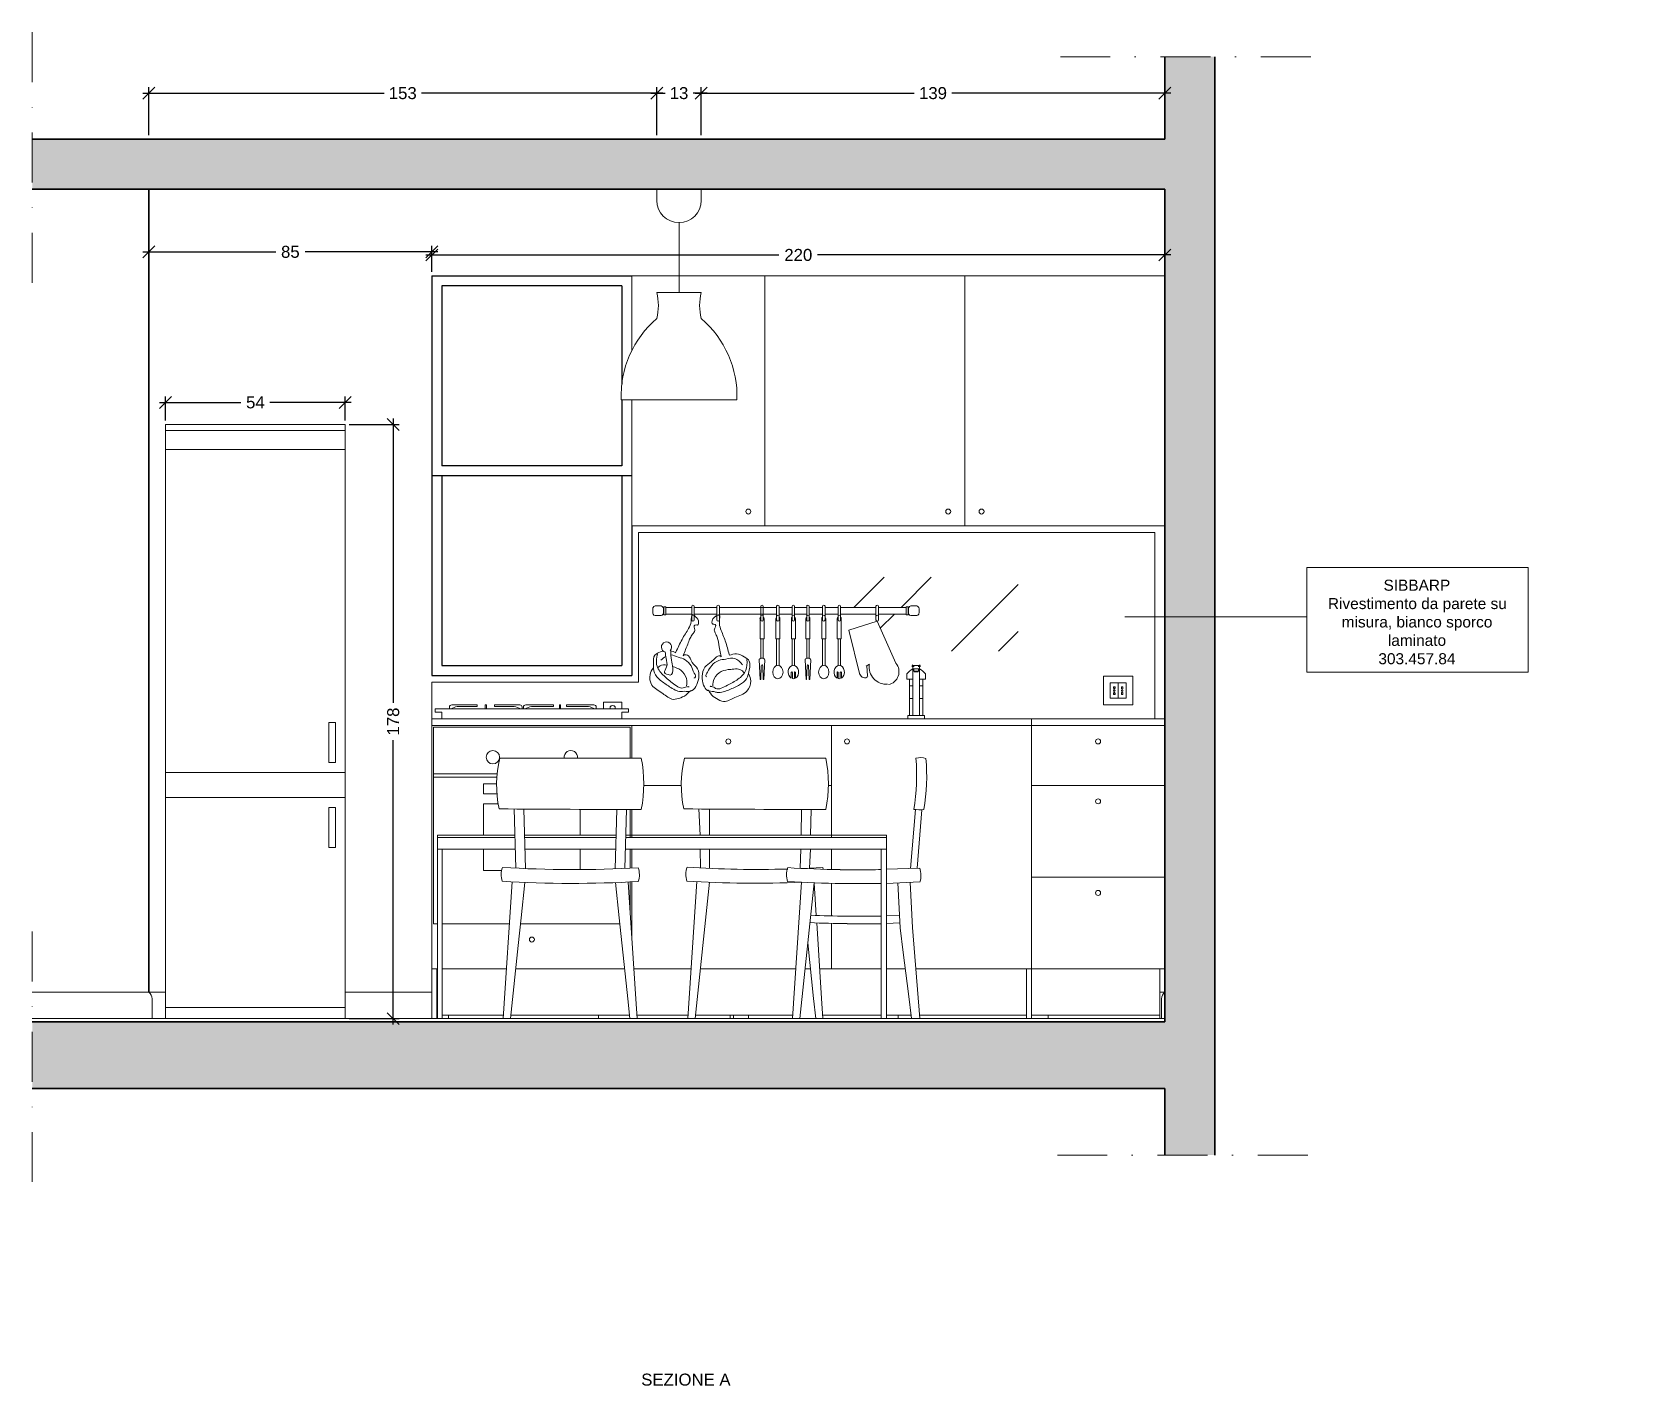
# Model space of a CAD drawing. Header units: inches. Extents: x -326 to 7826, y -681 to 1655.
# Drawn here: x 187.5 to 671, y -672.3 to -265.9 of the extents above; entities that cross this region are included whole.
import ezdxf

# ---------------------------------------------------------------- set-up
doc = ezdxf.new("R2010")
doc.units = ezdxf.units.IN
doc.header["$MEASUREMENT"] = 0
doc.linetypes.add('DASHDOT', pattern=[1, 0.5, -0.25, 0, -0.25])
for name, color, linetype, lineweight in [('A-ANNO-DIMS', 3, 'Continuous', 9), ('A-ANNO-SYMB', 3, 'Continuous', 18), ('A-ELEV-MBE1', 7, 'Continuous', 35), ('A-FURN', 8, 'Continuous', 18), ('A-SECT C-MCUT', 9, 'Continuous', 20), ('A-SECT-MCUT', 2, 'Continuous', 35), ('A-WALL-STUD', 4, 'Continuous', 18), ('pavimento', 51, 'Continuous', 5)]:
    doc.layers.add(name, color=color, linetype=linetype, lineweight=lineweight)
doc.styles.add('ARIAL', font='arial.ttf')
doc.styles.get("Standard").update_dxf_attribs({"font": 'arial.ttf'})
doc.dimstyles.new('TICK_36', dxfattribs={"dimtxt": 3.6, "dimasz": 3.6, "dimexe": 1.8, "dimexo": 1.2, "dimgap": 1.8, "dimtad": 0, "dimdec": 1, "dimzin": 0, "dimdsep": 46, "dimtxsty": 'ARIAL', "dimblk": 'OBLIQUE', "dimcen": 1.8, "dimdle": 1.8, "dimclrd": 3, "dimclre": 4, "dimclrt": 3, "dimadec": 0, "dimazin": 0, "dimtfac": 1, "dimtdec": 1, "dimtmove": 1, "dimatfit": 3, "dimldrblk": 'OBLIQUE', "dimfxl": 1, "dimtfill": 1, "dimtolj": 1, "dimtzin": 0, "dimarcsym": 0})

# ---------------------------------------------------------------- blocks, each defined once
blk = doc.blocks.new('_Oblique')
at = {"color": 0, "linetype": 'ByBlock', "lineweight": -2}
blk.add_line((-0.5, -0.5), (0.5, 0.5), dxfattribs=at)
blk = doc.blocks.new('*D63')
at = {"layer": 'A-ANNO-DIMS', "color": 3, "lineweight": -2, "transparency": 16777216}
for p, q in [((220.66, -284.23), (293.11, -284.23)), ((376.76, -284.23), (304.32, -284.23))]:
    blk.add_line(p, q, dxfattribs=at)
at = {"layer": 'A-ANNO-DIMS', "color": 1, "lineweight": -2, "transparency": 16777216}
for p, q in [((222.46, -296.84), (222.46, -282.43)), ((374.96, -296.84), (374.96, -282.43))]:
    blk.add_line(p, q, dxfattribs=at)
at = {"layer": 'Defpoints', "color": 0, "transparency": 16777216}
for p in [(374.96, -284.23), (222.46, -298.04), (374.96, -298.04)]:
    blk.add_point(p, dxfattribs=at)
at = {"layer": 'A-ANNO-DIMS', "color": 3, "lineweight": -2, "transparency": 16777216, "xscale": 3.6, "yscale": 3.6, "zscale": 3.6, "rotation": 180}
blk.add_blockref('_Oblique', (222.46, -284.23), dxfattribs=at)
at = {"layer": 'A-ANNO-DIMS', "color": 3, "lineweight": -2, "transparency": 16777216, "xscale": 3.6, "yscale": 3.6, "zscale": 3.6}
blk.add_blockref('_Oblique', (374.96, -284.23), dxfattribs=at)
at = {"layer": 'A-ANNO-DIMS', "color": 3, "transparency": 16777216, "insert": (298.71, -284.23), "char_height": 3.6, "attachment_point": 5, "style": 'ARIAL', "bg_fill": 3, "box_fill_scale": 1.25, "bg_fill_color": 256, "bg_fill_true_color": 13158600, "bg_fill_transparency": 0}
blk.add_mtext('\\A1;153', dxfattribs=at)
blk = doc.blocks.new('*D64')
at = {"layer": 'A-ANNO-DIMS', "color": 3, "lineweight": -2, "transparency": 16777216}
for p, q in [((373.16, -284.23), (377.44, -284.23)), ((390.13, -284.23), (385.86, -284.23))]:
    blk.add_line(p, q, dxfattribs=at)
at = {"layer": 'A-ANNO-DIMS', "color": 1, "lineweight": -2, "transparency": 16777216}
for p, q in [((374.96, -296.84), (374.96, -282.43)), ((388.33, -296.84), (388.33, -282.43))]:
    blk.add_line(p, q, dxfattribs=at)
at = {"layer": 'Defpoints', "color": 0, "transparency": 16777216}
for p in [(388.33, -284.23), (374.96, -298.04), (388.33, -298.04)]:
    blk.add_point(p, dxfattribs=at)
at = {"layer": 'A-ANNO-DIMS', "color": 3, "lineweight": -2, "transparency": 16777216, "xscale": 3.6, "yscale": 3.6, "zscale": 3.6, "rotation": 180}
blk.add_blockref('_Oblique', (374.96, -284.23), dxfattribs=at)
at = {"layer": 'A-ANNO-DIMS', "color": 3, "lineweight": -2, "transparency": 16777216, "xscale": 3.6, "yscale": 3.6, "zscale": 3.6}
blk.add_blockref('_Oblique', (388.33, -284.23), dxfattribs=at)
at = {"layer": 'A-ANNO-DIMS', "color": 3, "transparency": 16777216, "insert": (381.65, -284.23), "char_height": 3.6, "attachment_point": 5, "style": 'ARIAL', "bg_fill": 3, "box_fill_scale": 1.25, "bg_fill_color": 256, "bg_fill_true_color": 13158600, "bg_fill_transparency": 0}
blk.add_mtext('\\A1;13', dxfattribs=at)
blk = doc.blocks.new('*D65')
at = {"layer": 'A-ANNO-DIMS', "color": 3, "lineweight": -2, "transparency": 16777216}
for p, q in [((386.53, -284.23), (452.29, -284.23)), ((529.26, -284.23), (463.51, -284.23))]:
    blk.add_line(p, q, dxfattribs=at)
at = {"layer": 'A-ANNO-DIMS', "color": 1, "lineweight": -2, "transparency": 16777216}
for p, q in [((388.33, -296.84), (388.33, -282.43)), ((527.46, -296.84), (527.46, -282.43))]:
    blk.add_line(p, q, dxfattribs=at)
at = {"layer": 'Defpoints', "color": 0, "transparency": 16777216}
for p in [(527.46, -284.23), (388.33, -298.04), (527.46, -298.04)]:
    blk.add_point(p, dxfattribs=at)
at = {"layer": 'A-ANNO-DIMS', "color": 3, "lineweight": -2, "transparency": 16777216, "xscale": 3.6, "yscale": 3.6, "zscale": 3.6, "rotation": 180}
blk.add_blockref('_Oblique', (388.33, -284.23), dxfattribs=at)
at = {"layer": 'A-ANNO-DIMS', "color": 3, "lineweight": -2, "transparency": 16777216, "xscale": 3.6, "yscale": 3.6, "zscale": 3.6}
blk.add_blockref('_Oblique', (527.46, -284.23), dxfattribs=at)
at = {"layer": 'A-ANNO-DIMS', "color": 3, "transparency": 16777216, "insert": (457.9, -284.23), "char_height": 3.6, "attachment_point": 5, "style": 'ARIAL', "bg_fill": 3, "box_fill_scale": 1.25, "bg_fill_color": 256, "bg_fill_true_color": 13158600, "bg_fill_transparency": 0}
blk.add_mtext('\\A1;139', dxfattribs=at)
blk = doc.blocks.new('*D66')
at = {"layer": 'A-ANNO-DIMS', "color": 3, "lineweight": -2, "transparency": 16777216}
for p, q in [((305.66, -332.81), (411.66, -332.81)), ((529.26, -332.81), (423.26, -332.81))]:
    blk.add_line(p, q, dxfattribs=at)
at = {"layer": 'A-ANNO-DIMS', "color": 1, "lineweight": -2, "transparency": 16777216}
for p, q in [((307.46, -337.89), (307.46, -331.01)), ((527.46, -337.89), (527.46, -331.01))]:
    blk.add_line(p, q, dxfattribs=at)
at = {"layer": 'Defpoints', "color": 0, "transparency": 16777216}
for p in [(527.46, -332.81), (307.46, -339.09), (527.46, -339.09)]:
    blk.add_point(p, dxfattribs=at)
at = {"layer": 'A-ANNO-DIMS', "color": 3, "lineweight": -2, "transparency": 16777216, "xscale": 3.6, "yscale": 3.6, "zscale": 3.6, "rotation": 180}
blk.add_blockref('_Oblique', (307.46, -332.81), dxfattribs=at)
at = {"layer": 'A-ANNO-DIMS', "color": 3, "lineweight": -2, "transparency": 16777216, "xscale": 3.6, "yscale": 3.6, "zscale": 3.6}
blk.add_blockref('_Oblique', (527.46, -332.81), dxfattribs=at)
at = {"layer": 'A-ANNO-DIMS', "color": 3, "transparency": 16777216, "insert": (417.46, -332.81), "char_height": 3.6, "attachment_point": 5, "style": 'ARIAL', "bg_fill": 3, "box_fill_scale": 1.25, "bg_fill_color": 256, "bg_fill_true_color": 13158600, "bg_fill_transparency": 0}
blk.add_mtext('\\A1;220', dxfattribs=at)
blk = doc.blocks.new('*D67')
at = {"layer": 'A-ANNO-DIMS', "color": 3, "lineweight": -2, "transparency": 16777216}
for p, q in [((220.66, -331.88), (260.57, -331.88)), ((309.26, -331.88), (269.36, -331.88))]:
    blk.add_line(p, q, dxfattribs=at)
at = {"layer": 'A-ANNO-DIMS', "color": 1, "lineweight": -2, "transparency": 16777216}
for p, q in [((222.46, -336.96), (222.46, -330.08)), ((307.46, -337.89), (307.46, -330.08))]:
    blk.add_line(p, q, dxfattribs=at)
at = {"layer": 'Defpoints', "color": 0, "transparency": 16777216}
for p in [(222.46, -331.88), (222.46, -338.16), (307.46, -339.09)]:
    blk.add_point(p, dxfattribs=at)
at = {"layer": 'A-ANNO-DIMS', "color": 3, "lineweight": -2, "transparency": 16777216, "xscale": 3.6, "yscale": 3.6, "zscale": 3.6, "rotation": 180}
blk.add_blockref('_Oblique', (222.46, -331.88), dxfattribs=at)
at = {"layer": 'A-ANNO-DIMS', "color": 3, "lineweight": -2, "transparency": 16777216, "xscale": 3.6, "yscale": 3.6, "zscale": 3.6}
blk.add_blockref('_Oblique', (307.46, -331.88), dxfattribs=at)
at = {"layer": 'A-ANNO-DIMS', "color": 3, "transparency": 16777216, "insert": (264.96, -331.88), "char_height": 3.6, "attachment_point": 5, "style": 'ARIAL', "bg_fill": 3, "box_fill_scale": 1.25, "bg_fill_color": 256, "bg_fill_true_color": 13158600, "bg_fill_transparency": 0}
blk.add_mtext('\\A1;85', dxfattribs=at)
blk = doc.blocks.new('*D68')
at = {"layer": 'A-ANNO-DIMS', "color": 3, "lineweight": -2, "transparency": 16777216}
for p, q in [((225.66, -377.08), (250.09, -377.08)), ((283.26, -377.08), (258.83, -377.08))]:
    blk.add_line(p, q, dxfattribs=at)
at = {"layer": 'A-ANNO-DIMS', "color": 1, "lineweight": -2, "transparency": 16777216}
for p, q in [((227.46, -382.49), (227.46, -375.28)), ((281.46, -382.49), (281.46, -375.28))]:
    blk.add_line(p, q, dxfattribs=at)
at = {"layer": 'Defpoints', "color": 0, "transparency": 16777216}
for p in [(281.46, -377.08), (227.46, -383.69), (281.46, -383.69)]:
    blk.add_point(p, dxfattribs=at)
at = {"layer": 'A-ANNO-DIMS', "color": 3, "lineweight": -2, "transparency": 16777216, "xscale": 3.6, "yscale": 3.6, "zscale": 3.6, "rotation": 180}
blk.add_blockref('_Oblique', (227.46, -377.08), dxfattribs=at)
at = {"layer": 'A-ANNO-DIMS', "color": 3, "lineweight": -2, "transparency": 16777216, "xscale": 3.6, "yscale": 3.6, "zscale": 3.6}
blk.add_blockref('_Oblique', (281.46, -377.08), dxfattribs=at)
at = {"layer": 'A-ANNO-DIMS', "color": 3, "transparency": 16777216, "insert": (254.46, -377.08), "char_height": 3.6, "attachment_point": 5, "style": 'ARIAL', "bg_fill": 3, "box_fill_scale": 1.25, "bg_fill_color": 256, "bg_fill_true_color": 13158600, "bg_fill_transparency": 0}
blk.add_mtext('\\A1;54', dxfattribs=at)
blk = doc.blocks.new('*D69')
at = {"layer": 'A-ANNO-DIMS', "color": 3, "lineweight": -2, "transparency": 16777216}
for p, q in [((295.85, -381.89), (295.85, -467.28)), ((295.85, -563.89), (295.85, -478.5))]:
    blk.add_line(p, q, dxfattribs=at)
at = {"layer": 'A-ANNO-DIMS', "color": 1, "lineweight": -2, "transparency": 16777216}
for p, q in [((282.66, -383.69), (297.65, -383.69)), ((282.66, -562.09), (297.65, -562.09))]:
    blk.add_line(p, q, dxfattribs=at)
at = {"layer": 'Defpoints', "color": 0, "transparency": 16777216}
for p in [(281.46, -383.69), (281.46, -562.09), (295.85, -562.09)]:
    blk.add_point(p, dxfattribs=at)
at = {"layer": 'A-ANNO-DIMS', "color": 3, "lineweight": -2, "transparency": 16777216, "xscale": 3.6, "yscale": 3.6, "zscale": 3.6}
for p, rotation in [((295.85, -383.69), 90), ((295.85, -562.09), 270)]:
    blk.add_blockref('_Oblique', p, dxfattribs=dict(at, rotation=rotation))
at = {"layer": 'A-ANNO-DIMS', "color": 3, "transparency": 16777216, "insert": (295.85, -472.89), "char_height": 3.6, "attachment_point": 5, "rotation": 90, "style": 'ARIAL', "bg_fill": 3, "box_fill_scale": 1.25, "bg_fill_color": 256, "bg_fill_true_color": 13158600, "bg_fill_transparency": 0}
blk.add_mtext('\\A1;178', dxfattribs=at)

msp = doc.modelspace()

# ---------------------------------------------------------------- hatches: boundary and pattern name
at = {"layer": 'A-WALL-STUD'}
h = msp.add_hatch(color=256, dxfattribs=at)
h.dxf.hatch_style = 1
h.paths.add_polyline_path([(542.46, -273.28), (527.46, -273.28), (527.46, -298.04), (187.46, -298.04), (187.46, -313.04), (222.46, -313.04), (527.46, -313.04), (527.46, -441.43), (542.46, -441.43)])
h.paths.add_polyline_path([(542.46, -441.43), (527.46, -441.43), (527.46, -563.04), (222.46, -563.04), (187.46, -563.04), (187.46, -583.04), (527.46, -583.04), (527.46, -603.04), (542.46, -603.04)])
h.paths.add_polyline_path([(729.07, -455.52), (718.6, -455.52), (718.6, -454.52), (714.07, -454.52), (714.07, -454.52), (714.07, -603.04), (729.07, -603.04), (729.07, -583.04), (1001.68, -583.04), (1001.68, -583.04), (1001.68, -563.04), (729.07, -563.04)])
h.paths.add_polyline_path([(1001.68, -293.04), (729.07, -293.04), (729.07, -273.29), (714.07, -273.29), (714.07, -340.35), (718.6, -340.35), (718.6, -339.34), (729.07, -339.34), (729.07, -313.04), (907.17, -313.04), (1001.68, -313.04)])

# ---------------------------------------------------------------- linework, layer by layer
at = {"color": 9}
for p, q in [((307.46, -339.09), (307.46, -459.09)), ((307.46, -339.09), (367.46, -339.09)), ((364.46, -342.09), (310.46, -342.09)), ((310.46, -342.09), (310.46, -396.09)), ((364.46, -342.09), (364.46, -371.55)), ((310.46, -399.09), (310.46, -456.09)), ((364.46, -399.09), (364.46, -456.09)), ((367.46, -414.09), (367.46, -459.09)), ((307.46, -459.09), (367.46, -459.09)), ((310.46, -456.09), (364.46, -456.09))]:
    msp.add_line(p, q, dxfattribs=at)
msp.add_line((364.46, -376.32), (364.46, -396.09))
for points in [[(364.46, -396.09), (310.46, -396.09)], [(367.46, -399.09), (307.46, -399.09)]]:
    msp.add_lwpolyline(points, dxfattribs=at)
at = {"layer": 'A-ANNO-DIMS'}
msp.add_lwpolyline([(570.09, -458.1), (636.54, -458.1), (636.54, -426.61), (570.09, -426.61)], close=True, dxfattribs=at)
at = {"layer": 'A-ANNO-SYMB', "color": 3}
msp.add_line((570.09, -441.43), (515.48, -441.43), dxfattribs=at)
at = {"layer": 'A-ELEV-MBE1'}
msp.add_lwpolyline([(222.46, -313.04), (222.46, -554.09)], dxfattribs=at)
at = {"layer": 'A-FURN'}
for p, q in [((367.46, -339.09), (527.46, -339.09)), ((367.46, -339.09), (367.46, -361.49)), ((407.46, -339.09), (407.46, -414.09)), ((467.46, -339.09), (467.46, -414.09)), ((367.46, -376.32), (367.46, -414.09)), ((227.46, -562.09), (227.46, -383.69)), ((227.46, -383.69), (281.46, -383.69)), ((281.46, -385.49), (227.46, -385.49)), ((281.46, -383.69), (281.46, -562.09)), ((227.46, -391.19), (281.46, -391.19)), ((367.46, -414.09), (527.46, -414.09)), ((524.46, -414.09), (524.46, -414.09)), ((369.46, -416.09), (369.46, -461.09)), ((369.46, -416.09), (524.46, -416.09)), ((524.46, -416.09), (524.46, -472.09)), ((374.48, -438.18), (376.25, -438.18)), ((376.86, -438.62), (377.04, -438.62)), ((385.52, -438.62), (377.67, -438.62)), ((385.45, -438.29), (385.45, -442.39)), ((386.2, -438.29), (386.2, -442.39)), ((393.03, -438.62), (386.2, -438.62)), ((393.03, -438.29), (393.03, -442.39)), ((393.77, -438.29), (393.77, -442.39)), ((407.54, -438.62), (393.77, -438.62)), ((406.19, -438.29), (406.19, -442.39)), ((406.93, -438.29), (406.93, -442.39)), ((410.96, -438.62), (406.93, -438.62)), ((410.96, -438.62), (406.93, -438.62)), ((410.96, -438.29), (410.96, -442.39)), ((411.7, -438.29), (411.7, -442.39)), ((415.61, -438.62), (411.7, -438.62)), ((415.61, -438.29), (415.61, -442.39)), ((416.35, -438.29), (416.35, -442.39)), ((419.97, -438.62), (416.35, -438.62)), ((419.97, -438.29), (419.97, -442.39)), ((420.71, -438.29), (420.71, -442.39)), ((424.74, -438.62), (420.71, -438.62)), ((424.74, -438.29), (424.74, -442.39)), ((425.48, -438.29), (425.48, -442.39)), ((429.39, -438.62), (425.48, -438.62)), ((429.39, -438.62), (427.29, -438.62)), ((429.39, -438.29), (429.39, -442.39)), ((430.13, -438.29), (430.13, -442.39)), ((440.78, -438.62), (430.13, -438.62)), ((440.78, -438.29), (440.78, -442.39)), ((441.52, -438.29), (441.52, -442.39)), ((449.83, -438.62), (441.52, -438.62)), ((450.45, -438.62), (450.63, -438.62)), ((450.63, -438.62), (450.45, -438.62)), ((453.01, -438.18), (451.24, -438.18)), ((374.48, -441.06), (376.25, -441.06)), ((376.86, -440.62), (377.04, -440.62)), ((385.33, -440.62), (377.67, -440.62)), ((392.97, -440.62), (386.2, -440.62)), ((407.54, -440.62), (393.77, -440.62)), ((407.54, -440.62), (400.01, -440.62)), ((405.96, -442.04), (405.96, -448.06)), ((410.96, -440.62), (406.93, -440.62)), ((410.96, -440.62), (406.93, -440.62)), ((407.16, -442.04), (407.16, -448.06)), ((410.73, -442.04), (410.73, -448.06)), ((415.61, -440.62), (411.7, -440.62)), ((411.93, -442.04), (411.93, -448.06)), ((415.38, -442.04), (415.38, -448.06)), ((419.97, -440.62), (416.35, -440.62)), ((416.58, -442.04), (416.58, -448.06)), ((419.74, -442.04), (419.74, -448.06)), ((424.74, -440.62), (420.71, -440.62)), ((420.94, -442.04), (420.94, -448.06)), ((424.51, -442.04), (424.51, -448.06)), ((429.39, -440.62), (425.48, -440.62)), ((425.72, -442.04), (425.72, -448.06)), ((429.39, -440.62), (427.29, -440.62)), ((429.16, -442.04), (429.16, -448.06)), ((440.78, -440.62), (430.13, -440.62)), ((430.36, -442.04), (430.36, -448.06)), ((441.15, -442.76), (432.63, -445.45)), ((446.75, -455.34), (441.15, -442.76)), ((449.83, -440.62), (441.52, -440.62)), ((450.45, -440.62), (450.63, -440.62)), ((450.63, -440.62), (450.45, -440.62)), ((453.01, -441.06), (451.24, -441.06)), ((407.16, -448.06), (405.96, -448.06)), ((406.19, -448.06), (406.19, -453.89)), ((406.93, -448.06), (406.93, -453.89)), ((411.93, -448.06), (410.73, -448.06)), ((410.96, -448.06), (410.96, -456.09)), ((411.7, -448.06), (411.7, -456.09)), ((416.58, -448.06), (415.38, -448.06)), ((415.61, -448.06), (415.61, -456.09)), ((416.35, -448.06), (416.35, -456.09)), ((420.94, -448.06), (419.74, -448.06)), ((419.97, -448.06), (419.97, -453.89)), ((420.71, -448.06), (420.71, -453.89)), ((425.72, -448.06), (424.51, -448.06)), ((424.74, -448.06), (424.74, -456.09)), ((425.48, -448.06), (425.48, -456.09)), ((430.36, -448.06), (429.16, -448.06)), ((429.39, -448.06), (429.39, -456.09)), ((430.13, -448.06), (430.13, -456.09)), ((432.63, -445.45), (435.9, -458.83)), ((405.71, -454.33), (406.02, -460.26)), ((407.4, -454.33), (407.1, -460.26)), ((419.5, -454.33), (419.8, -460.26)), ((421.18, -454.33), (420.88, -460.26)), ((406.34, -456.11), (406.17, -460.26)), ((406.78, -456.11), (406.94, -460.26)), ((415.31, -458.17), (415.31, -459.85)), ((415.67, -458.17), (415.67, -460)), ((416.29, -458.17), (416.29, -460)), ((416.64, -458.17), (416.64, -459.85)), ((420.12, -456.11), (419.96, -460.26)), ((420.56, -456.11), (420.72, -460.26)), ((429.1, -458.17), (429.1, -459.85)), ((429.45, -458.17), (429.45, -460)), ((430.07, -458.17), (430.07, -460)), ((430.42, -458.17), (430.42, -459.85)), ((438.81, -455.7), (437.87, -456.21)), ((438.01, -456.14), (438.23, -459.19)), ((450.04, -460.18), (450.04, -458.58)), ((451.84, -471.09), (451.84, -456.43)), ((453.84, -457.09), (451.84, -457.09)), ((451.97, -456.09), (453.7, -456.09)), ((452.14, -457.78), (452.14, -457.09)), ((452.14, -457.72), (453.54, -457.72)), ((453.34, -457.98), (452.34, -457.98)), ((453.54, -457.09), (453.54, -457.78)), ((453.84, -456.43), (453.84, -471.09)), ((455.67, -460.18), (455.67, -458.58)), ((517.91, -459.31), (509.11, -459.31)), ((509.11, -459.31), (509.11, -467.91)), ((517.91, -467.91), (517.91, -459.31)), ((307.46, -472.09), (307.46, -461.09)), ((369.46, -461.09), (307.46, -461.09)), ((406.02, -460.26), (406.17, -460.26)), ((407.1, -460.26), (406.94, -460.26)), ((419.8, -460.26), (419.96, -460.26)), ((420.88, -460.26), (420.72, -460.26)), ((451.84, -460.18), (450.04, -460.18)), ((450.82, -471.09), (450.82, -460.18)), ((450.82, -462.17), (451.84, -462.17)), ((455.67, -460.18), (453.84, -460.18)), ((453.84, -462.17), (454.89, -462.17)), ((454.89, -460.18), (454.89, -471.09)), ((515.91, -461.31), (511.11, -461.31)), ((511.11, -461.31), (511.11, -465.91)), ((511.11, -461.31), (513.51, -461.31)), ((512.16, -463.07), (512.16, -462.85)), ((512.16, -464.15), (512.16, -464.37)), ((512.49, -462.85), (512.49, -463.07)), ((512.49, -464.37), (512.49, -464.15)), ((513.51, -461.31), (513.51, -465.91)), ((514.53, -462.85), (514.53, -463.07)), ((514.53, -464.37), (514.53, -464.15)), ((514.85, -463.07), (514.85, -462.85)), ((514.85, -464.15), (514.85, -464.37)), ((515.91, -465.91), (515.91, -461.31)), ((312.71, -469.09), (312.71, -468.59)), ((313.42, -467.88), (321.06, -467.88)), ((321.06, -468.38), (315.08, -468.38)), ((321.06, -467.88), (321.06, -468.38)), ((323.46, -467.88), (323.46, -469.09)), ((323.46, -467.88), (323.81, -467.88)), ((323.81, -467.88), (323.81, -469.09)), ((333.85, -467.88), (326.21, -467.88)), ((326.21, -467.88), (326.21, -468.38)), ((326.21, -468.38), (332.19, -468.38)), ((334.56, -469.09), (334.56, -468.59)), ((334.95, -469.09), (334.95, -468.59)), ((335.66, -467.88), (343.94, -467.88)), ((343.94, -468.38), (337.31, -468.38)), ((343.94, -467.88), (343.94, -468.38)), ((345.73, -467.88), (345.73, -469.09)), ((345.73, -467.88), (346.08, -467.88)), ((346.08, -467.88), (346.08, -469.09)), ((356.09, -467.88), (347.88, -467.88)), ((347.88, -467.88), (347.88, -468.38)), ((347.88, -468.38), (354.43, -468.38)), ((356.8, -469.09), (356.8, -468.59)), ((364.47, -467.09), (359.01, -467.09)), ((359.01, -467.09), (359.01, -469.09)), ((360.96, -468.51), (360.96, -469.09)), ((362.51, -469.09), (362.51, -468.51)), ((364.47, -469.09), (364.47, -467.09)), ((450.82, -465.99), (451.84, -465.99)), ((453.84, -465.99), (454.89, -465.99)), ((509.11, -467.91), (517.91, -467.91)), ((511.11, -465.91), (515.91, -465.91)), ((307.46, -472.09), (487.46, -472.09)), ((307.46, -472.09), (307.46, -474.09)), ((308.46, -469.09), (366.46, -469.09)), ((308.46, -469.09), (366.46, -469.09)), ((308.46, -469.09), (308.46, -470.09)), ((310.46, -470.09), (308.46, -470.09)), ((310.46, -470.09), (310.46, -472.09)), ((313.21, -469.09), (313.21, -469.09)), ((366.46, -470.09), (364.47, -470.09)), ((364.47, -470.09), (364.47, -472.09)), ((366.46, -469.09), (366.46, -470.09)), ((450.34, -472.09), (450.34, -471.09)), ((450.34, -471.09), (455.34, -471.09)), ((450.34, -471.09), (450.82, -471.09)), ((455.34, -472.09), (450.34, -472.09)), ((451.84, -471.09), (453.84, -471.09)), ((455.34, -471.09), (454.86, -471.09)), ((455.34, -471.09), (455.34, -472.09)), ((487.46, -472.09), (487.46, -562.09)), ((487.46, -472.09), (527.46, -472.09)), ((307.46, -474.09), (307.46, -562.09)), ((307.46, -474.09), (527.46, -474.09)), ((307.96, -533.59), (307.96, -474.59)), ((307.96, -474.59), (366.96, -474.59)), ((366.96, -474.59), (366.96, -483.86)), ((367.46, -474.09), (367.46, -483.86)), ((427.46, -474.09), (427.46, -507.69)), ((281.46, -488.19), (227.46, -488.19)), ((307.96, -488.59), (327.05, -488.59)), ((307.96, -489.59), (326.97, -489.59)), ((322.96, -491.59), (326.9, -491.59)), ((322.96, -494.59), (322.96, -491.59)), ((382.34, -492.09), (371.04, -492.09)), ((427.46, -492.09), (426.48, -492.09)), ((487.46, -492.09), (527.46, -492.09)), ((227.46, -495.69), (281.46, -495.69)), ((327, -494.59), (322.96, -494.59)), ((322.96, -497.59), (327.36, -497.59)), ((322.96, -497.59), (322.96, -506.99)), ((332.15, -499.14), (332.68, -516.89)), ((335.02, -499.16), (335.55, -517.02)), ((351.96, -506.99), (351.96, -499.25)), ((362.47, -517.08), (363, -499.28)), ((365.35, -516.97), (365.86, -499.28)), ((366.96, -499.28), (366.96, -507.69)), ((367.46, -499.28), (367.46, -507.69)), ((387.59, -499.14), (387.95, -506.99)), ((390.79, -499.16), (390.79, -506.99)), ((418.27, -506.99), (418.44, -499.25)), ((421.08, -506.99), (421.3, -499.28)), ((451.18, -517.05), (452.64, -499.31)), ((453.12, -516.95), (454.56, -499.36)), ((309.11, -506.99), (332.39, -506.99)), ((309.11, -511.18), (309.11, -506.99)), ((325.49, -507.69), (332.41, -507.69)), ((335.25, -506.99), (362.77, -506.99)), ((335.27, -507.69), (362.75, -507.69)), ((443.94, -506.99), (443.94, -511.18)), ((309.11, -511.18), (309.11, -562.09)), ((322.96, -511.18), (322.96, -517.59)), ((325.66, -511.18), (332.51, -511.18)), ((335.38, -511.18), (362.65, -511.18)), ((351.96, -517.32), (351.96, -511.18)), ((366.96, -511.18), (366.96, -516.89)), ((367.46, -511.18), (367.46, -516.86)), ((388.02, -511.18), (388.12, -516.85)), ((390.79, -511.18), (390.79, -516.98)), ((418.18, -511.18), (418.04, -516.95)), ((420.79, -516.93), (421.08, -511.18)), ((427.46, -511.18), (427.46, -517.3)), ((414.16, -517.17), (414.29, -517.17)), ((420.79, -516.93), (424.82, -516.73)), ((424.82, -516.73), (424.97, -517.24)), ((430.02, -517.36), (435.27, -517.4)), ((443.94, -517.18), (453.9, -516.92)), ((322.96, -517.59), (328.36, -517.59)), ((331.52, -520.98), (328.89, -562.09)), ((334.23, -531.81), (335.36, -521.17)), ((363.7, -531.81), (362.59, -521.24)), ((366.42, -521.07), (367.11, -531.81)), ((366.96, -521.05), (366.96, -529.54)), ((367.46, -521.02), (367.46, -537.35)), ((386.96, -520.95), (384.33, -562.09)), ((386.46, -562.09), (390.8, -521.13)), ((418.37, -521.12), (415.74, -562.09)), ((417.88, -562.09), (422.21, -521.29)), ((422.21, -521.29), (422.86, -531.1)), ((427.46, -521.46), (427.46, -531.25)), ((430.56, -521.52), (435.66, -521.52)), ((443.94, -521.52), (453.96, -521.05)), ((447.35, -521.35), (448, -534.77)), ((451.09, -521.2), (451.74, -534.67)), ((527.46, -519.59), (487.46, -519.59)), ((334.23, -531.81), (333.35, -540.09)), ((363.7, -531.81), (366.27, -556.11)), ((367.11, -531.81), (368.66, -556.11)), ((431.84, -531.33), (442.37, -531.29)), ((443.94, -531.25), (447.82, -531.16)), ((309.11, -533.59), (307.96, -533.59)), ((330.71, -533.59), (310.51, -533.59)), ((363.89, -533.59), (334.04, -533.59)), ((423, -533.35), (424.45, -555.99)), ((427.46, -533.49), (427.46, -547.09)), ((432.13, -533.57), (436.78, -533.57)), ((436.78, -533.57), (442.37, -533.57)), ((443.94, -533.49), (447.92, -533.27)), ((448, -534.77), (448.94, -542.24)), ((451.74, -534.67), (453.93, -562.09)), ((331.03, -562.09), (333.35, -540.09)), ((420.3, -539.31), (422.06, -555.99)), ((448.94, -542.24), (450.5, -554.65)), ((307.46, -547.09), (309.11, -547.09)), ((308.96, -562.09), (308.96, -547.09)), ((310.51, -547.09), (329.85, -547.09)), ((332.61, -547.09), (365.32, -547.09)), ((368.09, -547.09), (385.29, -547.09)), ((388.05, -547.09), (416.7, -547.09)), ((419.47, -547.09), (421.12, -547.09)), ((423.88, -547.09), (442.37, -547.09)), ((443.94, -547.09), (449.55, -547.09)), ((452.74, -547.09), (487.46, -547.09)), ((485.96, -547.09), (485.96, -562.09)), ((487.46, -547.09), (527.46, -547.09)), ((525.96, -547.09), (525.96, -562.09)), ((187.46, -554.09), (222.46, -554.09)), ((222.46, -554.09), (227.46, -554.09)), ((281.46, -554.09), (307.46, -554.09)), ((422.7, -562.09), (422.06, -555.99)), ((424.45, -555.99), (424.84, -562.09)), ((450.5, -554.65), (451.44, -562.09)), ((525.96, -554.09), (527.46, -554.09)), ((223.46, -556.09), (223.46, -562.09)), ((281.46, -558.69), (227.46, -558.69)), ((366.91, -562.09), (366.27, -556.11)), ((368.66, -556.11), (369.05, -562.09)), ((526.46, -556.09), (526.46, -562.09)), ((308.96, -562.04), (309.11, -562.04)), ((310.51, -561.09), (328.95, -561.09)), ((312.46, -561.09), (312.46, -562.09)), ((331.13, -561.09), (366.8, -561.09)), ((357.46, -561.09), (357.46, -562.09)), ((368.98, -561.09), (384.39, -561.09)), ((386.57, -561.09), (415.8, -561.09)), ((396.96, -561.09), (396.96, -562.09)), ((397.96, -561.09), (397.96, -562.09)), ((402.46, -561.09), (402.46, -562.09)), ((417.98, -562.04), (422.6, -562.04)), ((424.78, -561.09), (442.37, -561.09)), ((443.94, -561.09), (451.32, -561.09)), ((447.46, -561.09), (447.46, -562.09)), ((453.85, -561.09), (485.96, -561.09)), ((487.46, -561.09), (525.96, -561.09)), ((492.46, -561.09), (492.46, -562.09))]:
    msp.add_line(p, q, dxfattribs=at)
at = {"layer": 'A-FURN', "linetype": 'Continuous'}
for p, q in [((434.14, -438.62), (443.21, -429.56)), ((448.29, -438.62), (457.35, -429.56)), ((463.44, -451.75), (483.47, -431.72)), ((442.07, -444.84), (446.29, -440.62)), ((477.59, -451.75), (483.47, -445.87))]:
    msp.add_line(p, q, dxfattribs=at)
at = {"layer": 'A-FURN', "lineweight": 53}
for p, q in [((451.84, -456.34), (451.84, -456.43)), ((453.84, -456.43), (453.84, -456.34))]:
    msp.add_line(p, q, dxfattribs=at)
at = {"layer": 'A-FURN'}
for points in [[(374.96, -313.04), (388.33, -313.04)], [(374.96, -313.04), (374.96, -316.42)], [(388.33, -313.04), (388.33, -316.42)], [(381.65, -344.06), (381.65, -323.11)], [(374.96, -344.06), (381.65, -344.06)], [(388.33, -344.06), (381.65, -344.06)], [(364.28, -376.32), (399.02, -376.32)]]:
    msp.add_lwpolyline(points, dxfattribs=at)
for points in [[(374.48, -438.18, 0.317794), (373.88, -438.6, 0.049113), (373.79, -438.95, 0.029902), (373.75, -439.53, 0.035992), (373.78, -440.23, 0.058559), (373.88, -440.65, 0.314011), (374.48, -441.06, 0.314011)], [(376.25, -438.18, -0.317794), (376.85, -438.6, -0.049113), (376.94, -438.95, -0.029902), (376.99, -439.53, -0.035992), (376.95, -440.23, -0.058559), (376.85, -440.65, -0.314011), (376.25, -441.06, -0.314011)], [(451.24, -438.18, 0.317794), (450.64, -438.6, 0.049113), (450.55, -438.95, 0.029902), (450.51, -439.53, 0.035992), (450.54, -440.23, 0.058559), (450.64, -440.65, 0.314011), (451.24, -441.06, 0.314011)], [(453.01, -438.18, -0.317794), (453.61, -438.6, -0.049113), (453.7, -438.95, -0.029902), (453.75, -439.53, -0.035992), (453.71, -440.23, -0.058559), (453.61, -440.65, -0.314011), (453.01, -441.06, -0.314011)], [(327.82, -483.86), (370.32, -483.86, -0.092959), (370.32, -499.28, -0.002126), (327.64, -499.1, -0.109257), (327.82, -483.86, -0.276267)], [(383.26, -483.86), (425.76, -483.86, -0.092959), (425.76, -499.28, -0.002126), (383.08, -499.1, -0.109257), (383.26, -483.86, -0.276267)], [(452.12, -499.26, 0.066438), (452.75, -483.87, 3.035344)], [(455.13, -499.33, 0.066438), (455.75, -483.93, 3.035344)], [(328.61, -516.66, 0.162787), (328.56, -520.8, 0.892277)], [(369.38, -516.76, -0.16523), (369.43, -520.91, -0.892277)], [(384.05, -516.63, 0.162787), (384, -520.77, 0.892277)], [(414.29, -516.74, 0.162787), (414.24, -520.88, 0.892277)], [(453.9, -516.92, -0.162787), (453.96, -521.06, -0.892277)]]:
    msp.add_lwpolyline(points, format="xyb", dxfattribs=at)
for points in [[(377.1, -438.44), (377.61, -438.44, -0.414214), (377.67, -438.5), (377.67, -440.75, -0.414214), (377.61, -440.8), (377.1, -440.8, -0.414214), (377.04, -440.75), (377.04, -438.5, -0.414214)], [(450.39, -438.44), (449.88, -438.44, 0.414214), (449.83, -438.5), (449.83, -440.75, 0.414214), (449.88, -440.8), (450.39, -440.8, 0.414214), (450.45, -440.75), (450.45, -438.5, 0.414214)]]:
    msp.add_lwpolyline(points, format="xyb", close=True, dxfattribs=at)
for points in [[(278.54, -473.2), (276.54, -473.2), (276.54, -485.2), (278.54, -485.2), (278.54, -481.2)], [(278.54, -498.68), (276.54, -498.68), (276.54, -510.68), (278.54, -510.68), (278.54, -506.68)]]:
    msp.add_lwpolyline(points, close=True, dxfattribs=at)
at = {"layer": 'A-FURN', "lineweight": 0}
for points in [[(309.11, -507.69), (325.49, -507.69)], [(365.62, -507.69), (443.94, -507.69)], [(443.94, -506.99), (365.64, -506.99)], [(309.11, -511.18), (325.66, -511.18)], [(310.51, -562.09), (310.51, -511.18)], [(365.52, -511.18), (443.94, -511.18)], [(442.37, -511.18), (442.37, -562.09)], [(442.37, -562.09), (442.37, -511.18), (443.94, -511.18)], [(443.94, -562.09), (443.94, -511.18)]]:
    msp.add_lwpolyline(points, dxfattribs=at)
at = {"layer": 'A-FURN'}
for centre, radius in [((402.46, -409.84), 0.75), ((462.46, -409.84), 0.75), ((472.46, -409.84), 0.75), ((512.32, -463.61), 0.241), ((514.69, -463.61), 0.241), ((396.46, -478.84), 0.75), ((432.08, -478.84), 0.75), ((507.46, -478.84), 0.75), ((325.77, -483.59), 2), ((507.46, -496.84), 0.75), ((507.46, -524.34), 0.75), ((337.46, -538.34), 0.75)]:
    msp.add_circle(centre, radius, dxfattribs=at)
for centre, radius, start, end in [((381.65, -316.42), 6.68, 180, 0), ((359.88, -347.97), 15.58, 345.4453, 14.5547), ((403.41, -347.97), 15.58, 165.4453, 194.5547), ((394.81, -375.13), 30.56, 130.5068, 182.2392), ((368.48, -375.13), 30.56, 357.7608, 49.4932), ((385.82, -438.29), 0.371, 0, 180), ((393.4, -438.29), 0.371, 0, 180), ((406.56, -438.29), 0.371, 0, 180), ((411.33, -438.29), 0.371, 0, 180), ((415.98, -438.29), 0.371, 0, 180), ((420.34, -438.29), 0.371, 0, 180), ((425.11, -438.29), 0.371, 0, 180), ((429.76, -438.29), 0.371, 0, 180), ((441.15, -438.29), 0.371, 0, 180), ((385.82, -441.27), 0.371, 0, 180), ((385.82, -442.39), 0.371, 180, 0), ((393.4, -441.27), 0.371, 0, 180), ((393.4, -442.39), 0.371, 180, 0), ((406.56, -442.04), 0.601, 128.0504, 180), ((406.56, -441.27), 0.371, 0, 180), ((406.56, -442.39), 0.371, 180, 0), ((406.56, -442.04), 0.601, 0, 51.9496), ((411.33, -442.04), 0.601, 128.0504, 180), ((411.33, -441.27), 0.371, 0, 180), ((411.33, -442.39), 0.371, 180, 0), ((411.33, -442.04), 0.601, 0, 51.9496), ((415.98, -442.04), 0.601, 128.0504, 180), ((415.98, -441.27), 0.371, 0, 180), ((415.98, -442.39), 0.371, 180, 0), ((415.98, -442.04), 0.601, 0, 51.9496), ((420.34, -442.04), 0.601, 128.0504, 180), ((420.34, -441.27), 0.371, 0, 180), ((420.34, -442.39), 0.371, 180, 0), ((420.34, -442.04), 0.601, 0, 51.9496), ((425.11, -442.04), 0.601, 128.0504, 180), ((425.11, -441.27), 0.371, 0, 180), ((425.11, -442.39), 0.371, 180, 0), ((425.11, -442.04), 0.601, 0, 51.9496), ((429.76, -442.04), 0.601, 128.0504, 180), ((429.76, -441.27), 0.371, 0, 180), ((429.76, -442.39), 0.371, 180, 0), ((429.76, -442.04), 0.601, 0, 51.9496), ((441.15, -441.27), 0.371, 0, 180), ((441.15, -442.39), 0.371, 180, 0), ((377.89, -450.54), 1.54, 317.6095, 256.0753), ((406.07, -454.33), 0.36, 121.7147, 180), ((407.04, -454.33), 0.36, 0, 58.2853), ((419.86, -454.33), 0.36, 121.7147, 180), ((420.82, -454.33), 0.36, 0, 58.2853), ((406.56, -456.11), 0.221, 0, 180), ((415.49, -458.17), 0.175, 0, 180), ((416.46, -458.17), 0.175, 0, 180), ((420.34, -456.11), 0.221, 0, 180), ((429.27, -458.17), 0.175, 0, 180), ((430.25, -458.17), 0.175, 0, 180), ((437.37, -458.33), 1.43, 191.4751, 314.836), ((443.89, -456.48), 5.2, 172.1542, 274.2479), ((443.71, -457.91), 3.98, 281.3457, 40.2149), ((455.25, -463.05), 6.87, 119.7708, 139.3515), ((452.34, -457.78), 0.2, 180, 270), ((453.34, -457.78), 0.2, 270, 0), ((450.8, -462.7), 6.38, 40.2755, 61.5934), ((512.32, -462.67), 0.241, 311.8103, 228.1897), ((514.69, -462.67), 0.241, 311.8103, 228.1897), ((313.42, -468.59), 0.711, 90, 180), ((315.9, -473.35), 5.04, 99.4302, 122.2975), ((331.37, -473.35), 5.04, 57.7025, 80.5698), ((333.85, -468.59), 0.711, 0, 90), ((335.66, -468.59), 0.711, 90, 180), ((338.14, -473.35), 5.04, 99.4302, 122.2975), ((353.61, -473.35), 5.04, 57.7025, 80.5698), ((356.09, -468.59), 0.711, 0, 90), ((361.74, -469.03), 0.935, 34.0025, 145.9975), ((512.32, -464.55), 0.241, 131.8103, 48.1897), ((514.69, -464.55), 0.241, 131.8103, 48.1897), ((349.16, -483.59), 2, 352.3592, 187.6408), ((454.12, -489.5), 5.8, 73.6382, 103.6835), ((453.96, -483.32), 16.05, 263.4091, 274.1747), ((349.81, -177.04), 340.29, 266.4288, 273.2974), ((405.25, -177), 340.29, 266.4288, 271.5007), ((435.6, -172.63), 344.77, 266.4571, 269.0731), ((435.6, -172.63), 344.77, 269.9452, 271.1259), ((349.85, -181.19), 340.29, 266.4134, 273.2991), ((404.34, -205.9), 315.53, 266.3033, 272.5482), ((435.54, -181.74), 339.82, 266.4069, 269.1617), ((438.23, -359.35), 162.18, 269.0903, 271.4632), ((435.11, -216.9), 314.44, 267.4639, 269.4043), ((434.54, -234.04), 299.53, 267.4035, 269.5384), ((220.12, -556.51), 3.37, 7.1662, 45.9639), ((529.8, -556.51), 3.37, 134.0361, 172.8338)]:
    msp.add_arc(centre, radius, start, end, dxfattribs=at)
at = {"layer": 'A-FURN', "lineweight": 53}
for centre, start, end in [((452.13, -456.34), 123.0081, 179.9882), ((453.54, -456.34), 359.9558, 57.4383)]:
    msp.add_arc(centre, 0.295, start, end, dxfattribs=at)
at = {"layer": 'A-FURN', "extrusion": (0, 0, -1)}
for centre, start_param, end_param in [((406.56, -455.83), -0.447509, 0.447509), ((420.34, -455.83), -0.447509, 0.447509), ((415.98, -458.04), 3.581032, 8.985339), ((429.76, -458.04), 3.581032, 8.985339), ((415.98, -458.04), 2.940116, 3.343069), ((429.76, -458.04), 2.940116, 3.343069)]:
    msp.add_ellipse(centre, major_axis=(0, 2), ratio=0.776717, start_param=start_param, end_param=end_param, dxfattribs=at)
for centre in [(411.33, -458.04), (425.11, -458.04)]:
    msp.add_ellipse(centre, major_axis=(0, -2), ratio=0.776717, dxfattribs=at)
at = {"layer": 'A-FURN'}
for points, end_tangent in [([(380.72, -452.07), (382.55, -448.23), (384.54, -444.93), (385.3, -442.82), (385.66, -440.76), (386.96, -441.76), (387.45, -442.62), (387.16, -443.91), (386.39, -443.91), (386.15, -444.57), (386.4, -445.32), (385.95, -446.39), (385.17, -447.54), (383.83, -450.76), (383.04, -453.06), (383.13, -452.94)], (0.47632, 0.879272)), ([(396.68, -452.79), (395.54, -448.69), (394.15, -445.09), (393.77, -442.88), (393.77, -440.8), (392.32, -441.55), (391.69, -442.31), (391.75, -443.64), (392.51, -443.76), (392.63, -444.46), (392.25, -445.15), (392.51, -446.29), (393.08, -447.55), (393.83, -450.96), (394.21, -453.36), (394.15, -453.23)], (-0.316411, 0.948622)), ([(396.68, -452.98), (398.95, -452.6), (401.23, -453.48), (402.74, -454.75), (402.74, -457.33), (401.92, -460.05), (399.84, -461.88), (396.74, -463.33), (393.14, -464.15), (392.13, -463.9), (390.23, -463.52), (389.03, -461.94), (388.59, -459.29), (389.41, -456.58), (391.31, -454.94), (394.02, -453.11), (394.15, -453.11)], (0.316542, 0.948578)), ([(400.72, -455.88), (398.38, -453.93), (395.73, -454.12), (393.58, -454.56), (391.5, -456.01), (390.17, -458.03), (389.79, -459.35), (389.92, -459.48)], (-0.707334, -0.706879))]:
    msp.add_spline(points, degree=3, dxfattribs=dict(at, end_tangent=end_tangent))
for points, knots in [([(376.89, -451.71), (376.63, -451.78), (375.72, -452.1), (373.89, -452.82), (373.98, -455.65), (373.93, -458.39), (376.16, -460.76), (378.84, -462.43), (381.34, -464.09), (383.55, -463.7), (385.32, -464.11), (386.95, -462.23), (387.71, -459.92), (387.63, -456.91), (385.18, -455.26), (384.77, -452.56), (383.16, -452.86), (383.15, -452.82)], [0.0145175, 0.0145175, 0.0145175, 0.0145175, 0.0173339, 0.0245404, 0.033993, 0.0443508, 0.0544845, 0.0669732, 0.0804635, 0.0842691, 0.0913286, 0.0985705, 0.1083876, 0.1187453, 0.1279026, 0.1398676, 0.1403291, 0.1403291, 0.1403291, 0.1403291]), ([(379.26, -452.9), (379.96, -452.96), (381.44, -453.61), (383.61, -454.19), (385.54, -456.11), (385.71, -457.81), (387.04, -459.58), (386.18, -459.78), (386.21, -459.83)], [0.01277345, 0.01277345, 0.01277345, 0.01277345, 0.0208511, 0.02886112, 0.03814049, 0.04696736, 0.05200304, 0.05265543, 0.05265543, 0.05265543, 0.05265543]), ([(378.05, -455.97), (377.29, -455.82), (376.29, -455.8), (375.55, -456.47), (375.36, -456.64)], [0.03477328, 0.03477328, 0.03477328, 0.03477328, 0.04268905, 0.04546634, 0.04546634, 0.04546634, 0.04546634]), ([(383.94, -462.19), (383.99, -461.45), (384.12, -459.67), (382.38, -457.23), (380.6, -456.67), (379.69, -456.4)], [0, 0, 0, 0, 0.00800355, 0.01925833, 0.02903695, 0.02903695, 0.02903695, 0.02903695])]:
    msp.add_open_spline(points, degree=3, knots=knots, dxfattribs=at)
for points in [[(375.17, -452.63), (374.93, -455.79), (376.82, -458.88), (379.61, -461.23), (382.93, -462.78), (384.35, -462.39), (384.66, -462.44), (384.15, -462.42)], [(378.98, -458.93), (377.24, -458.18), (377.93, -456.48), (377.75, -453.89), (377.52, -451.97)], [(402.05, -454.3), (401.73, -457.46), (399.33, -460.18), (396.17, -462.01), (392.63, -462.95), (391.31, -462.32), (390.99, -462.32), (391.5, -462.38)], [(391.75, -462.19), (392.19, -460.05), (394.34, -457.84), (397.18, -457.21), (400.66, -457.65), (401.16, -458.22)]]:
    msp.add_spline(points, degree=3, dxfattribs=at)
for points in [[(376.2, -454.41), (376.68, -454.01), (377.16, -453.6), (377.65, -453.31)], [(380.68, -452.26), (380.13, -451.99), (379.59, -451.72), (379.03, -451.58)], [(512.16, -463.07), (512.16, -463.18), (512.49, -463.18), (512.49, -463.07)], [(512.16, -464.15), (512.16, -464.04), (512.49, -464.04), (512.49, -464.15)], [(514.85, -463.07), (514.85, -463.18), (514.53, -463.18), (514.53, -463.07)], [(514.85, -464.15), (514.85, -464.04), (514.53, -464.04), (514.53, -464.15)]]:
    msp.add_open_spline(points, degree=3, dxfattribs=at)
for points, start_tangent in [([(379.19, -451.63), (379.36, -454.47), (379.74, -456.82), (378.98, -458.93), (378.95, -458.93)], (0.032721, 0.999465)), ([(373.85, -456.82), (372.94, -458.71), (373.52, -461.95), (376.74, -464.44), (379.89, -466.22), (382.16, -465.72), (384.24, -464.48), (385.42, -463.6), (385.48, -463.61)], (-0.863506, 0.504338)), ([(402.62, -458.66), (403.18, -460.68), (402.05, -463.77), (398.45, -465.67), (395.03, -466.87), (392.89, -465.98), (391.05, -464.4), (390.04, -463.33), (389.98, -463.33)], (0.937961, 0.34674))]:
    msp.add_spline(points, degree=3, dxfattribs=dict(at, start_tangent=start_tangent))
at = {"layer": 'A-SECT C-MCUT', "linetype": 'DASHDOT', "ltscale": 30}
for p, q in [((187.46, -265.92), (187.46, -346.05)), ((496.13, -273.28), (576.26, -273.28)), ((187.46, -535.92), (187.46, -616.05)), ((495.23, -603.04), (575.36, -603.04))]:
    msp.add_line(p, q, dxfattribs=at)
at = {"layer": 'A-SECT-MCUT'}
for p, q in [((527.46, -298.04), (527.46, -273.28)), ((542.46, -603.04), (542.46, -273.28)), ((222.46, -313.04), (187.46, -313.04)), ((222.46, -563.04), (187.46, -563.04)), ((222.46, -563.04), (527.46, -563.04)), ((187.46, -583.04), (527.46, -583.04)), ((527.46, -583.04), (527.46, -603.04))]:
    msp.add_line(p, q, dxfattribs=at)
at = {"layer": 'A-SECT-MCUT', "color": 2}
for p, q in [((187.46, -298.04), (527.46, -298.04)), ((222.46, -313.04), (527.46, -313.04)), ((527.46, -313.04), (527.46, -563.04))]:
    msp.add_line(p, q, dxfattribs=at)
at = {"layer": 'A-WALL-STUD'}
msp.add_line((187.46, -562.09), (527.46, -562.09), dxfattribs=at)
at = {"layer": 'pavimento'}
msp.add_line((527.46, -562.09), (527.46, -556.29), dxfattribs=at)

# ---------------------------------------------------------------- texts
at = {"color": 3, "insert": (370.3, -668.66), "char_height": 3.6, "attachment_point": 1, "style": 'ARIAL'}
msp.add_mtext_dynamic_manual_height_columns('SEZIONE A', width=106.8652, gutter_width=12.5, heights=[0], dxfattribs=at)
at = {"layer": 'A-ANNO-SYMB', "insert": (571.85, -430.29), "char_height": 3.3105, "attachment_point": 1}
msp.add_mtext_dynamic_manual_height_columns('\\pi21.30176;SIBBARP\\P\\pi4.60604;Rivestimento da parete su \\P\\pi8.73961;misura, bianco sporco \\P\\pi22.61489;laminato\\P\\pi19.75718;303.457.84', width=62.2428, gutter_width=1, heights=[0], dxfattribs=at)

# ---------------------------------------------------------------- next in the draw order: dimensions: what is measured, and where the dimension line sits
at = {"layer": 'A-ANNO-DIMS'}
for base, p1, p2, picture, middle in [((374.96338616, -284.22973337), (222.46338616, -298.03842948), (374.96338616, -298.03842948), '*D63', (298.71338616, -284.22973337)), ((527.46, -332.81), (307.46, -339.09), (527.46, -339.09), '*D66', (417.46, -332.81)), ((281.46, -377.08), (227.46, -383.69), (281.46, -383.69), '*D68', (254.46, -377.08))]:
    dim = msp.add_linear_dim(base=base, p1=p1, p2=p2, dimstyle='TICK_36', override={"dimdec": 0, "dimclre": 1}, dxfattribs=at)
    dim.commit()
    dim.dimension.update_dxf_attribs({"geometry": picture, "text_midpoint": middle})

# ---------------------------------------------------------------- next in the draw order: dimensions: what is measured, and where the dimension line sits
for base, p1, p2, picture, middle in [((388.33, -284.23), (374.96, -298.04), (388.33, -298.04), '*D64', (381.65, -284.23)), ((222.46, -331.88), (307.46, -339.09), (222.46, -338.16), '*D67', (264.96, -331.88))]:
    dim = msp.add_linear_dim(base=base, p1=p1, p2=p2, dimstyle='TICK_36', override={"dimdec": 0, "dimclre": 1}, dxfattribs=at)
    dim.commit()
    dim.dimension.update_dxf_attribs({"geometry": picture, "text_midpoint": middle})
dim = msp.add_linear_dim(base=(295.85, -562.09), p1=(281.46, -383.69), p2=(281.46, -562.09), angle=90, dimstyle='TICK_36', override={"dimdec": 0, "dimclre": 1}, dxfattribs=at)
dim.commit()
dim.dimension.update_dxf_attribs({"geometry": '*D69', "text_midpoint": (295.85, -472.89)})

# ---------------------------------------------------------------- next in the draw order: dimensions: what is measured, and where the dimension line sits
dim = msp.add_linear_dim(base=(527.46, -284.23), p1=(388.33, -298.04), p2=(527.46, -298.04), dimstyle='TICK_36', override={"dimdec": 0, "dimclre": 1}, dxfattribs=at)
dim.commit()
dim.dimension.update_dxf_attribs({"geometry": '*D65', "text_midpoint": (457.9, -284.23)})

doc.saveas('drawing.dxf')
